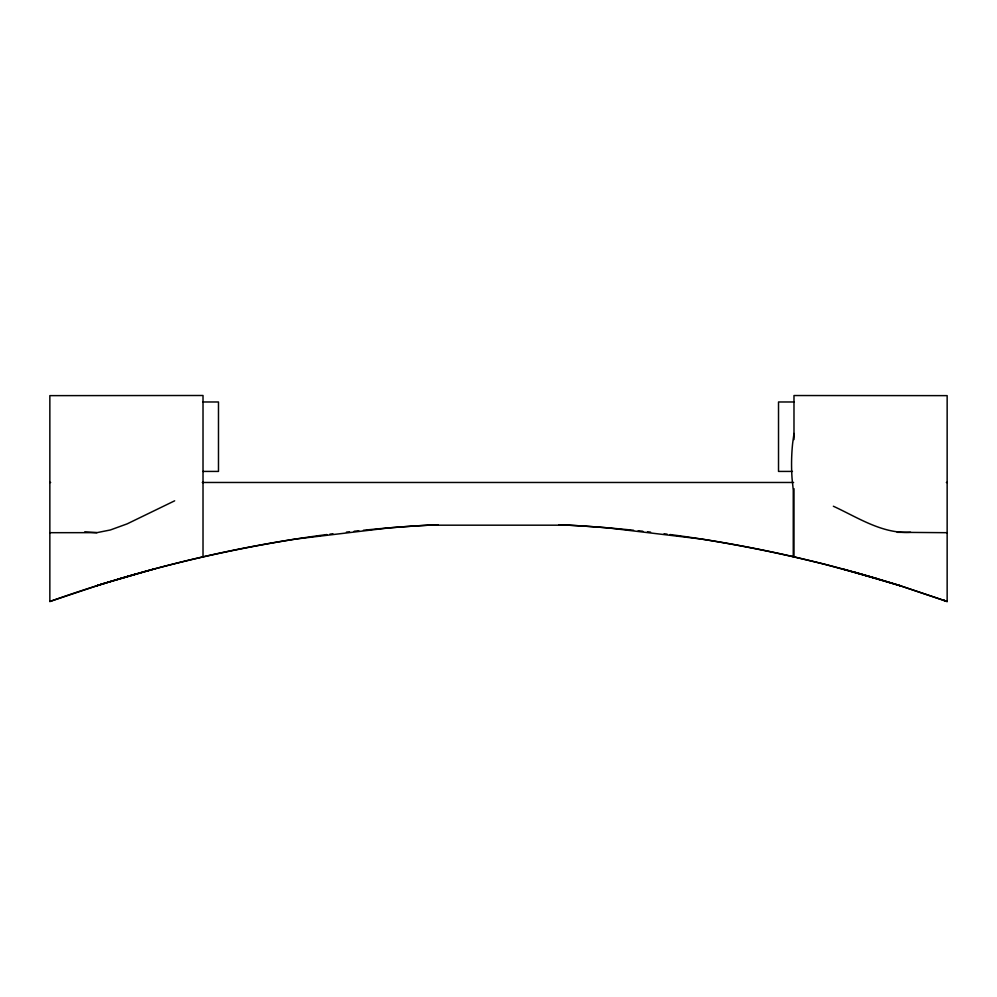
<?xml version="1.0" encoding="UTF-8"?>
<svg xmlns="http://www.w3.org/2000/svg" width="997" height="997" viewBox="0 0 997 997"><rect width="100%" height="100%" fill="white"/><g stroke="black" fill="none" stroke-linecap="round" stroke-linejoin="round"><path stroke-width="1.5" d="M793.986 433.483L792.652 443.291A65.279 20.725 90 0 0 792.092 478.797L793.263 490.05L793.263 556.662L824.108 564.09L877.809 578.858M174.662 500.818L127.167 523.861L110.343 529.98L96.921 532.647L49.85 532.697M49.85 601.503C99.987 583.669 151.158 568.764 203.014 556.837L203.014 395.497L49.85 395.635L49.85 601.503L101.47 584.254L155.133 568.714M96.26 585.9L111.664 581.126M97.594 585.476L105.744 582.933M111.34 581.226L142.671 572.104C192.458 558.382 242.981 547.54 293.953 539.315A1319.043 1319.043 0 0 1 326.879 534.542M117.509 579.357L136.739 573.774M833.355 506.239C857.831 517.493 882.544 534.168 910.573 532.248M203.014 401.978L218.48 401.978L218.48 471.419L203.014 471.419M793.986 401.978L778.52 401.978L778.52 471.419L792.441 471.419M49.85 482.473L50.648 482.473M202.291 482.473L793.6 482.473M946.352 482.473L947.15 482.473M568.116 525.182L428.884 525.182A1318.134 1318.134 0 0 0 388.656 527.936L295.835 539.016A1335.93 1335.93 0 0 0 203.014 556.837M897.175 532.311L947.15 532.697M84.745 531.862L96.921 532.647M608.344 527.936L701.165 539.016A1335.93 1335.93 0 0 1 793.986 556.837L793.986 488.667M793.263 556.662L793.986 556.837M901.176 586.037C836.433 565.498 770.095 550.12 703.047 539.315A1319.043 1319.043 0 0 0 670.121 534.542M842.153 568.788L899.817 585.613M854.329 572.104L900.117 585.7L946.003 601.104M899.63 585.551L947.15 601.503L947.15 395.635L793.986 395.535L793.986 439.577M568.365 525.182A1318.134 1318.134 0 0 1 608.581 527.936M329.882 534.155A1319.043 1319.043 0 0 1 332.886 533.769M346.433 532.124A1319.043 1319.043 0 0 1 349.523 531.775M354.172 531.251A1319.043 1319.043 0 0 1 358.808 530.753M363.456 530.267A1319.043 1319.043 0 0 1 437.907 524.721M559.093 524.721A1319.043 1319.043 0 0 1 633.544 530.267M638.192 530.753A1319.043 1319.043 0 0 1 642.828 531.251M647.477 531.775A1319.043 1319.043 0 0 1 650.567 532.124M664.114 533.769A1319.043 1319.043 0 0 1 667.118 534.155M947.15 601.503L942.751 599.945L947.15 601.503"/></g></svg>
